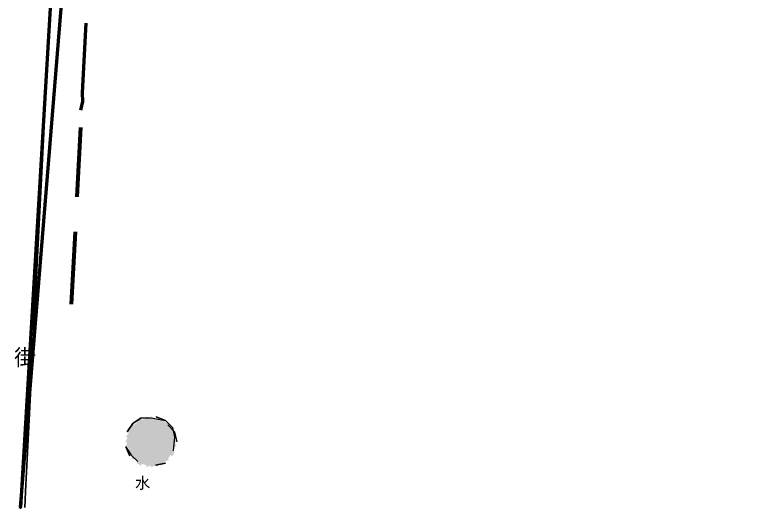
# Model space of a CAD drawing. Header units: metres. Extents: x 110 to 500, y 133 to 419.
# Drawn here: x 119.2 to 288.5, y 142.5 to 257.1 of the extents above; entities that cross this region are included whole.
import ezdxf

# ---------------------------------------------------------------- set-up
doc = ezdxf.new("R2010")
doc.units = ezdxf.units.M
for name, color, linetype in [('PDF_c- 现状道路', 7, 'Continuous'), ('PDF_d-道路中心线', 7, 'Continuous'), ('PDF_绿线', 7, 'Continuous')]:
    doc.layers.add(name, color=color, linetype=linetype)
doc.styles.add('CHINESE', font='宋体')

msp = doc.modelspace()

# ---------------------------------------------------------------- hatches: boundary and pattern name
msp.add_hatch(color=7).paths.add_polyline_path([(144.98, 157.7), (145.4, 157.7), (145.1, 156.56), (145.52, 156.62), (145.82, 155.6), (145.4, 155.42), (146, 154.4), (146.36, 154.64), (146.72, 153.5), (147.02, 153.8), (147.86, 153.14), (147.62, 152.78), (148.64, 152.18), (148.82, 152.6), (149.84, 152.3), (149.78, 151.88), (150.92, 152.18), (150.92, 151.76), (152, 152.3), (152.12, 151.88), (153.08, 152.6), (153.26, 152.18), (154.28, 152.78), (154.04, 153.14), (155.18, 153.5), (154.88, 153.8), (155.54, 154.64), (155.9, 154.4), (156.44, 155.42), (156.08, 155.6), (156.38, 156.62), (156.8, 156.56), (156.5, 157.7), (156.92, 157.7), (156.38, 158.78), (156.8, 158.9), (156.08, 159.86), (156.44, 160.04), (155.9, 161.06), (155.54, 160.82), (154.88, 161.66), (155.18, 161.96), (154.04, 162.32), (154.28, 162.68), (153.26, 163.28), (153.08, 162.86), (152.12, 163.58), (152, 163.16), (150.92, 163.7), (150.92, 163.28), (149.78, 163.58), (149.84, 163.16), (148.82, 162.86), (148.64, 163.28), (147.62, 162.68), (147.86, 162.32), (147.02, 161.66), (146.72, 161.96), (146.36, 160.82), (146, 161.06), (145.4, 160.04), (145.82, 159.86), (145.1, 158.9), (145.52, 158.78)])
at = {"layer": 'PDF_绿线'}
for points in [[(134.84, 238.94), (135.68, 255.14), (134.84, 238.94), (135.68, 255.14)], [(133.58, 214.7), (134.42, 230.9), (133.58, 214.7), (134.42, 230.9)], [(132.32, 189.74), (133.16, 206.66), (132.32, 189.74), (133.16, 206.66)]]:
    msp.add_hatch(color=7, dxfattribs=at).paths.add_polyline_path(points)

# ---------------------------------------------------------------- linework, layer by layer
at = {"color": 7, "lineweight": 0}
for points in [[(148.64, 163.28), (146.72, 161.96), (145.4, 160.04), (146.72, 161.96), (148.64, 163.28), (150.92, 163.28), (154.28, 162.68), (152.12, 163.58), (154.28, 162.68), (155.9, 161.06), (156.38, 158.78), (156.08, 155.6)], [(154.88, 161.66), (156.44, 160.04), (156.92, 157.7)], [(146, 154.4), (145.1, 156.56), (146.36, 154.64), (147.86, 153.14)]]:
    msp.add_lwpolyline(points, dxfattribs=at)
msp.add_lwpolyline([(154.28, 152.78), (152, 152.3)], close=True, dxfattribs=at)
at = {"layer": 'PDF_c- 现状道路', "color": 4, "lineweight": 50}
msp.add_lwpolyline([(140.06, 381.38), (464.96, 358.85), (460.52, 144.95), (475.28, 419.3), (465.86, 376.04), (140.45, 388.46), (137, 419.3), (120.62, 142.46)], close=True, dxfattribs=at)
at = {"layer": 'PDF_d-道路中心线', "color": 1}
msp.add_lwpolyline([(135.74, 419.3), (121.76, 146.18), (121.58, 142.46)], dxfattribs=at)
at = {"layer": 'PDF_绿线', "color": 3, "lineweight": 53}
msp.add_lwpolyline([(134.6, 234.92), (135.08, 236.9), (134.99, 238.94), (135.83, 255.11)], dxfattribs=at)
at = {"layer": 'PDF_绿线', "color": 3, "lineweight": 60}
for points in [[(133.76, 214.7), (134.6, 230.87)], [(132.47, 189.74), (133.34, 206.63)]]:
    msp.add_lwpolyline(points, dxfattribs=at)

# ---------------------------------------------------------------- texts
at = {"attachment_point": 7, "style": 'CHINESE'}
for s, insert, char_height in [('街', (119.12, 175.04), 3.77), ('水', (147.2, 146.53), 2.63)]:
    msp.add_mtext(s, dxfattribs=dict(at, insert=insert, char_height=char_height))

doc.saveas('drawing.dxf')
